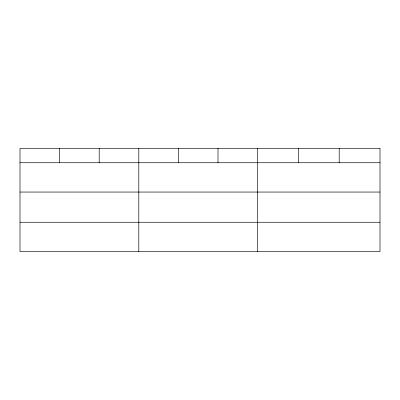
<?xml version="1.0" encoding="UTF-8"?>
<svg xmlns="http://www.w3.org/2000/svg" width="400" height="400" viewBox="0 0 400 400"><rect width="100%" height="100%" fill="white"/><g stroke="black" fill="none" stroke-linecap="round" stroke-linejoin="round"><path stroke-width="0.6" d="M20 162.735L380 162.735M20 192.055L380 192.055M20 222.26L380 222.26M339.2 148.42L339.2 162.735M298.4 148.42L298.4 162.735M257.6 148.42L257.6 251.58M218 148.42L218 162.735M178.4 148.42L178.4 162.735M138.8 148.42L138.8 251.58M99.2 148.42L99.2 162.735M59.6 148.42L59.6 162.735M380 148.42L20 148.42L20 251.58L380 251.58L380 148.42"/></g></svg>
